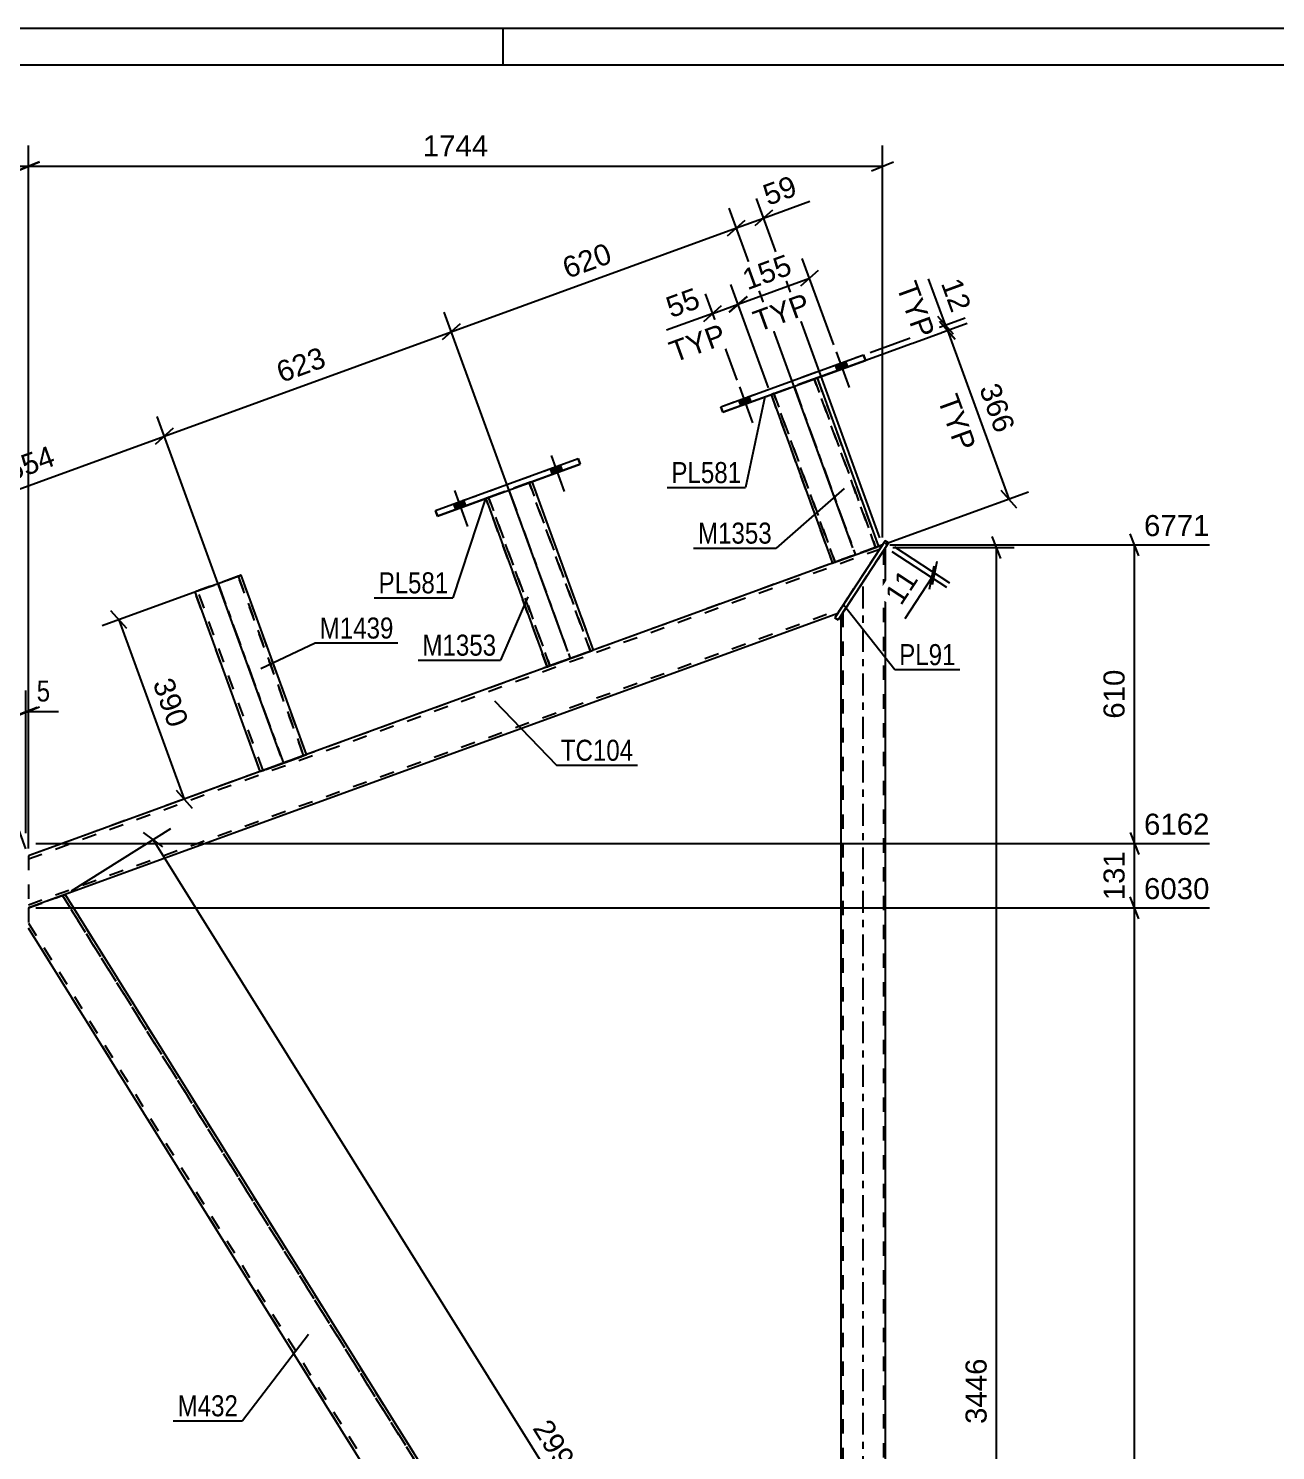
# Model space of a CAD drawing. Header units: millimetres. Extents: x 0 to 841, y 0 to 594.
# Drawn here: x 356.4 to 526.2, y 400.4 to 594 of the extents above; entities that cross this region are included whole.
import ezdxf

# ---------------------------------------------------------------- set-up
doc = ezdxf.new("R2010")
doc.units = ezdxf.units.MM
doc.linetypes.add('DXK_LINE_DOT2', pattern=[3.9198, 1.9599, -1.9599])
doc.linetypes.add('DXK_LINE_DOT3', pattern=[5.9187, 2.979, -0.9799, 0.9799, -0.9799])
doc.styles.add('Arial', font='ARIAL.TTF', dxfattribs={"height": 0.2})
doc.styles.add('Arial Narrow', font='ARIALN.TTF', dxfattribs={"height": 0.2})

# ---------------------------------------------------------------- blocks, each defined once
blk = doc.blocks.new('Unknown-284933746-1132')
at = {"color": 5, "linetype": 'Continuous'}
for p, q in [((841, 594), (0, 594)), ((421, 589), (421, 594)), ((836, 589), (5, 589))]:
    blk.add_line(p, q, dxfattribs=at)
blk = doc.blocks.new('Part-284933746-2969 - 2704')
at = {"color": 7, "linetype": 'DXK_LINE_DOT2'}
for p, q in [((472.75, 522.86), (467.3, 514.55)), ((472.75, 522.86), (467.3, 514.55)), ((472.79, 522.93), (467.32, 514.58)), ((472.64, 522.71), (467.32, 514.58)), ((472.73, 522.84), (472.64, 522.71)), ((472.79, 522.93), (472.73, 522.84)), ((472.75, 522.86), (472.92, 523.13)), ((472.92, 523.12), (472.75, 522.86)), ((472.79, 522.93), (472.81, 522.96)), ((472.81, 522.96), (472.79, 522.93)), ((472.81, 522.96), (472.81, 293.83)), ((472.92, 523.13), (473.03, 523.3)), ((473.03, 523.3), (472.92, 523.12)), ((473.03, 523.3), (473.08, 523.36)), ((473.08, 523.36), (473.03, 523.3)), ((466.98, 514.05), (467.02, 514.11)), ((467.02, 514.11), (466.98, 514.05)), ((467.02, 514.11), (467.13, 514.29)), ((467.13, 514.29), (467.02, 514.11)), ((467.13, 514.29), (467.3, 514.55)), ((467.3, 514.55), (467.13, 514.29)), ((467.26, 514.49), (467.24, 514.46)), ((467.24, 514.46), (467.26, 514.49)), ((467.24, 514.46), (467.24, 298.28)), ((467.32, 514.58), (467.26, 514.49)), ((467.26, 514.49), (467.32, 514.58))]:
    blk.add_line(p, q, dxfattribs=at)
at = {"color": 2, "linetype": 'Continuous'}
for p, q in [((473.08, 293.62), (473.08, 523.36)), ((466.98, 514.05), (466.98, 306.9))]:
    blk.add_line(p, q, dxfattribs=at)
at = {"color": 7, "linetype": 'DXK_LINE_DOT3'}
blk.add_line((470.03, 296.06), (470.03, 518.71), dxfattribs=at)
blk = doc.blocks.new('Bolt-284933746-2706 - 2704')
at = {"linetype": 'Continuous'}
for points in [[(466.5, 547.43), (467.88, 547.93), (467.61, 548.68), (466.23, 548.18)], [(453.35, 542.64), (454.72, 543.14), (454.45, 543.89), (453.07, 543.39)]]:
    blk.add_hatch(color=1, dxfattribs=at).paths.add_polyline_path(points)
at = {"color": 1, "linetype": 'Continuous'}
for p, q in [((466.35, 549.99), (468.13, 545.11)), ((466.23, 548.18), (466.5, 547.43)), ((467.61, 548.68), (467.88, 547.93)), ((453.19, 545.21), (454.97, 540.32)), ((453.07, 543.39), (453.35, 542.64)), ((454.45, 543.89), (454.72, 543.14))]:
    blk.add_line(p, q, dxfattribs=at)
blk = doc.blocks.new('Part-284933746-2721 - 2704')
at = {"color": 7, "linetype": 'DXK_LINE_DOT2'}
for p, q in [((463.14, 546.21), (458.09, 544.37)), ((463.14, 546.2), (458.09, 544.37)), ((462.99, 546.15), (458.09, 544.37)), ((458.23, 544.42), (462.99, 546.15)), ((462.99, 546.15), (463.28, 546.26)), ((463.26, 546.25), (462.99, 546.15)), ((463.26, 546.25), (463.14, 546.21)), ((463.14, 546.2), (463.26, 546.25)), ((463.52, 546.35), (463.26, 546.25)), ((463.34, 546.28), (463.26, 546.25)), ((463.26, 546.25), (463.34, 546.28)), ((463.28, 546.26), (463.52, 546.35)), ((463.37, 546.29), (463.34, 546.28)), ((463.34, 546.28), (463.37, 546.29)), ((463.37, 546.29), (463.37, 546.29)), ((471.72, 523.35), (463.37, 546.29)), ((463.37, 546.29), (471.72, 523.35)), ((463.52, 546.35), (463.69, 546.41)), ((463.69, 546.4), (463.52, 546.35)), ((463.69, 546.41), (463.74, 546.43)), ((463.74, 546.43), (463.69, 546.4)), ((463.74, 546.43), (463.74, 546.43)), ((463.74, 546.43), (463.75, 546.43)), ((463.74, 546.43), (472.09, 523.49)), ((457.54, 544.17), (457.48, 544.15)), ((457.48, 544.15), (457.54, 544.17)), ((457.48, 544.15), (457.48, 544.15)), ((457.48, 544.15), (465.83, 521.21)), ((457.48, 544.15), (457.48, 544.15)), ((457.7, 544.23), (457.54, 544.17)), ((457.54, 544.17), (457.7, 544.23)), ((457.7, 544.23), (457.94, 544.32)), ((457.88, 544.29), (457.7, 544.23)), ((457.88, 544.29), (457.86, 544.28)), ((457.86, 544.28), (457.88, 544.29)), ((457.86, 544.28), (457.86, 544.28)), ((466.2, 521.35), (457.86, 544.28)), ((457.86, 544.28), (466.2, 521.34)), ((458.09, 544.37), (457.88, 544.29)), ((457.97, 544.32), (457.88, 544.29)), ((457.88, 544.29), (457.97, 544.32)), ((457.94, 544.32), (458.23, 544.42)), ((458.09, 544.37), (457.97, 544.32)), ((457.97, 544.32), (458.09, 544.37)), ((471.49, 523.27), (466.44, 521.43)), ((471.49, 523.27), (466.44, 521.43)), ((466.58, 521.48), (471.34, 523.21)), ((471.34, 523.21), (471.63, 523.32)), ((471.49, 523.27), (471.63, 523.32)), ((471.61, 523.31), (471.49, 523.27)), ((471.69, 523.34), (471.61, 523.31)), ((471.63, 523.32), (471.87, 523.41)), ((471.63, 523.32), (471.69, 523.34)), ((471.72, 523.35), (471.69, 523.34)), ((471.69, 523.34), (471.72, 523.35)), ((471.72, 523.35), (471.72, 523.35)), ((471.87, 523.41), (472.04, 523.47)), ((472.04, 523.47), (472.09, 523.49)), ((472.09, 523.49), (472.09, 523.49)), ((472.09, 523.49), (472.09, 523.49)), ((472.09, 523.49), (472.09, 523.49)), ((465.83, 521.21), (465.89, 521.23)), ((465.83, 521.21), (465.83, 521.21)), ((465.83, 521.21), (465.83, 521.21)), ((465.83, 521.21), (465.83, 521.21)), ((465.89, 521.23), (466.05, 521.29)), ((466.05, 521.29), (466.29, 521.38)), ((466.23, 521.36), (466.2, 521.34)), ((466.2, 521.35), (466.23, 521.36)), ((466.2, 521.34), (466.2, 521.35)), ((466.31, 521.38), (466.23, 521.36)), ((466.23, 521.36), (466.29, 521.38)), ((466.29, 521.38), (466.58, 521.48)), ((466.29, 521.38), (466.31, 521.39)), ((466.44, 521.43), (466.31, 521.38)), ((466.31, 521.39), (466.44, 521.43))]:
    blk.add_line(p, q, dxfattribs=at)
at = {"color": 2, "linetype": 'Continuous'}
for p, q in [((463.75, 546.43), (472.09, 523.49)), ((457.48, 544.15), (465.83, 521.21)), ((466.58, 521.48), (471.34, 523.22)), ((471.63, 523.32), (471.34, 523.22)), ((471.87, 523.41), (471.63, 523.32)), ((472.04, 523.47), (471.87, 523.41)), ((472.04, 523.47), (472.09, 523.49)), ((465.83, 521.21), (465.89, 521.23)), ((466.05, 521.29), (465.89, 521.23)), ((466.29, 521.38), (466.05, 521.29)), ((466.58, 521.48), (466.29, 521.38))]:
    blk.add_line(p, q, dxfattribs=at)
at = {"color": 7, "linetype": 'DXK_LINE_DOT3'}
blk.add_line((460.61, 545.29), (468.96, 522.35), dxfattribs=at)
blk = doc.blocks.new('Part-284933746-2726 - 2704')
at = {"color": 7, "linetype": 'DXK_LINE_DOT2'}
for p, q in [((424.31, 532.09), (419.27, 530.25)), ((424.31, 532.08), (419.27, 530.25)), ((419.41, 530.3), (424.17, 532.03)), ((419.41, 530.3), (424.17, 532.03)), ((424.17, 532.03), (424.46, 532.14)), ((424.46, 532.14), (424.17, 532.03)), ((424.44, 532.13), (424.31, 532.09)), ((424.31, 532.08), (424.44, 532.13)), ((424.52, 532.16), (424.44, 532.13)), ((424.44, 532.13), (424.52, 532.16)), ((424.46, 532.14), (424.7, 532.23)), ((424.7, 532.23), (424.46, 532.14)), ((424.55, 532.17), (424.52, 532.16)), ((424.52, 532.16), (424.55, 532.17)), ((424.55, 532.17), (424.55, 532.17)), ((432.89, 509.23), (424.55, 532.17)), ((424.55, 532.17), (432.89, 509.23)), ((424.7, 532.23), (424.87, 532.29)), ((424.87, 532.29), (424.7, 532.23)), ((424.87, 532.29), (424.92, 532.31)), ((424.92, 532.31), (424.87, 532.29)), ((424.92, 532.31), (424.92, 532.31)), ((424.92, 532.31), (424.92, 532.31)), ((424.92, 532.31), (433.27, 509.37)), ((418.71, 530.05), (418.66, 530.03)), ((418.66, 530.03), (418.71, 530.05)), ((418.66, 530.03), (418.66, 530.03)), ((427.01, 507.09), (418.66, 530.03)), ((418.66, 530.03), (418.66, 530.03)), ((418.88, 530.11), (418.71, 530.05)), ((418.71, 530.05), (418.88, 530.11)), ((418.88, 530.11), (419.12, 530.2)), ((419.12, 530.19), (418.88, 530.11)), ((419.06, 530.17), (419.03, 530.16)), ((419.03, 530.16), (419.06, 530.17)), ((419.03, 530.16), (419.03, 530.16)), ((427.38, 507.23), (419.03, 530.16)), ((419.03, 530.16), (427.38, 507.23)), ((419.14, 530.2), (419.06, 530.17)), ((419.06, 530.17), (419.14, 530.2)), ((419.41, 530.3), (419.12, 530.19)), ((419.12, 530.2), (419.41, 530.3)), ((419.27, 530.25), (419.14, 530.2)), ((419.14, 530.2), (419.27, 530.25)), ((432.66, 509.15), (427.61, 507.31)), ((432.52, 509.09), (432.89, 509.23)), ((432.66, 509.15), (432.81, 509.2)), ((432.81, 509.2), (432.87, 509.22)), ((432.87, 509.22), (432.89, 509.23)), ((432.89, 509.23), (432.89, 509.23)), ((433.27, 509.37), (433.27, 509.37)), ((427.38, 507.23), (427.41, 507.24)), ((427.41, 507.24), (427.38, 507.23)), ((427.38, 507.23), (427.38, 507.23)), ((427.41, 507.24), (427.47, 507.26)), ((427.41, 507.24), (427.47, 507.26)), ((427.47, 507.26), (427.61, 507.31)), ((427.47, 507.26), (427.49, 507.27)), ((427.49, 507.27), (427.61, 507.31)), ((432.52, 509.09), (427.61, 507.31)), ((427.01, 507.09), (427.01, 507.09))]:
    blk.add_line(p, q, dxfattribs=at)
at = {"color": 7, "linetype": 'DXK_LINE_DOT3'}
blk.add_line((421.79, 531.17), (430.14, 508.23), dxfattribs=at)
at = {"color": 2, "linetype": 'Continuous'}
for p, q in [((424.92, 532.31), (433.27, 509.37)), ((418.66, 530.03), (427.01, 507.09)), ((432.66, 509.15), (427.61, 507.31)), ((432.81, 509.2), (432.52, 509.1)), ((432.78, 509.19), (432.66, 509.15)), ((432.87, 509.22), (432.78, 509.19)), ((433.05, 509.29), (432.81, 509.2)), ((432.89, 509.23), (432.87, 509.22)), ((432.89, 509.23), (433.05, 509.29)), ((433.05, 509.29), (433.21, 509.35)), ((433.21, 509.35), (433.05, 509.29)), ((433.21, 509.35), (433.27, 509.37)), ((433.27, 509.37), (433.21, 509.35)), ((427.47, 507.26), (427.23, 507.17)), ((427.38, 507.23), (427.23, 507.17)), ((427.41, 507.24), (427.38, 507.23)), ((427.49, 507.27), (427.41, 507.24)), ((427.76, 507.36), (427.47, 507.26)), ((427.61, 507.31), (427.49, 507.27)), ((427.76, 507.36), (432.52, 509.1)), ((427.06, 507.11), (427.01, 507.09)), ((427.01, 507.09), (427.06, 507.11)), ((427.23, 507.17), (427.06, 507.11)), ((427.06, 507.11), (427.23, 507.17))]:
    blk.add_line(p, q, dxfattribs=at)
blk = doc.blocks.new('Part-284933746-2760 - 2704')
at = {"color": 2, "linetype": 'Continuous'}
for p, q in [((473.02, 524.26), (466.16, 513.78)), ((473.47, 523.96), (466.61, 513.49)), ((473.02, 524.26), (473.47, 523.96)), ((473.47, 523.96), (473.08, 523.36)), ((466.61, 513.49), (466.16, 513.78)), ((466.16, 513.78), (466.61, 513.49)), ((466.98, 514.05), (466.61, 513.49)), ((466.61, 513.49), (466.61, 513.49))]:
    blk.add_line(p, q, dxfattribs=at)
at = {"color": 7, "linetype": 'DXK_LINE_DOT2'}
for p, q in [((473.02, 524.26), (466.16, 513.78)), ((473.08, 523.36), (466.98, 514.05)), ((473.47, 523.96), (473.02, 524.26)), ((473.02, 524.26), (473.02, 524.26)), ((473.47, 523.96), (473.47, 523.96)), ((466.16, 513.78), (466.16, 513.78))]:
    blk.add_line(p, q, dxfattribs=at)
blk = doc.blocks.new('Part-284933746-2775 - 2704')
at = {"color": 7, "linetype": 'DXK_LINE_DOT2'}
for p, q in [((360.77, 475.88), (356.38, 474.28)), ((360.77, 475.88), (356.38, 474.28)), ((356.38, 474.28), (360.62, 475.83)), ((356.38, 474.28), (356.38, 471.54)), ((360.92, 475.93), (360.62, 475.83)), ((360.89, 475.93), (360.77, 475.88)), ((360.77, 475.88), (360.89, 475.92)), ((360.98, 475.96), (360.89, 475.93)), ((360.89, 475.92), (360.98, 475.95)), ((361.17, 476.02), (360.92, 475.93)), ((360.98, 475.95), (361.01, 475.97)), ((361.01, 475.97), (360.98, 475.96)), ((361.01, 475.97), (361.01, 475.97)), ((466.98, 306.14), (361.01, 475.97)), ((361.01, 475.97), (466.98, 306.14)), ((361.33, 476.08), (361.17, 476.02)), ((361.39, 476.11), (361.33, 476.08)), ((361.39, 476.11), (361.39, 476.11)), ((466.98, 306.9), (361.39, 476.11)), ((465.4, 297.58), (356.38, 472.29)), ((465.4, 297.58), (356.38, 472.29)), ((465.02, 297.44), (356.38, 471.54)), ((466.98, 306.9), (466.98, 306.9)), ((466.98, 306.79), (466.98, 305.39)), ((466.98, 306.14), (466.98, 306.14)), ((466.12, 298.49), (466.45, 298.91)), ((466.45, 298.91), (466.12, 298.49)), ((466.45, 298.91), (466.12, 298.49)), ((466.12, 298.49), (466.45, 298.91)), ((466.68, 298.05), (466.12, 298.49)), ((466.12, 298.49), (466.68, 298.05)), ((466.12, 298.49), (466.68, 298.05)), ((466.68, 298.05), (466.12, 298.49)), ((466.12, 298.49), (466.12, 298.49)), ((466.12, 298.49), (466.12, 298.49)), ((466.45, 298.91), (466.98, 298.49)), ((466.98, 298.49), (466.45, 298.91)), ((466.98, 298.49), (466.45, 298.91)), ((466.45, 298.91), (466.98, 298.49)), ((466.45, 298.91), (466.45, 298.91)), ((466.45, 298.91), (466.45, 298.91)), ((466.98, 298.49), (466.98, 298.49)), ((466.98, 298.49), (466.98, 298.49)), ((466.98, 298.49), (466.98, 298.49)), ((465.02, 297.44), (465.08, 297.46)), ((465.02, 297.44), (465.02, 297.44)), ((465.08, 297.46), (465.24, 297.52)), ((465.24, 297.52), (465.49, 297.61)), ((465.43, 297.59), (465.4, 297.58)), ((465.4, 297.58), (465.43, 297.59)), ((465.4, 297.58), (465.4, 297.58)), ((465.52, 297.62), (465.43, 297.59)), ((465.43, 297.59), (465.49, 297.61)), ((465.49, 297.61), (465.64, 297.67)), ((465.49, 297.61), (465.52, 297.62)), ((465.64, 297.67), (465.52, 297.62)), ((465.52, 297.62), (465.64, 297.67)), ((465.64, 297.67), (466.68, 298.05)), ((465.64, 297.67), (466.68, 298.05)), ((465.64, 297.67), (466.68, 298.05)), ((466.68, 298.05), (466.68, 298.05)), ((466.68, 298.05), (466.68, 298.05))]:
    blk.add_line(p, q, dxfattribs=at)
at = {"color": 2, "linetype": 'Continuous'}
for p, q in [((360.62, 475.83), (356.38, 474.28)), ((360.62, 475.83), (360.92, 475.93)), ((360.92, 475.93), (361.17, 476.02)), ((361.17, 476.02), (361.33, 476.09)), ((361.33, 476.09), (361.39, 476.11)), ((361.39, 476.11), (466.98, 306.9)), ((465.02, 297.44), (356.38, 471.54)), ((466.98, 306.9), (466.98, 305.39)), ((466.98, 305.39), (466.98, 298.49)), ((465.08, 297.46), (465.02, 297.44)), ((465.24, 297.52), (465.08, 297.46)), ((465.49, 297.61), (465.24, 297.52)), ((465.79, 297.72), (465.49, 297.61)), ((465.79, 297.72), (466.68, 298.05))]:
    blk.add_line(p, q, dxfattribs=at)
blk = doc.blocks.new('Part-284933746-2828 - 2704')
at = {"color": 2, "linetype": 'Continuous'}
for p, q in [((450.63, 542.5), (470.05, 549.57)), ((450.9, 541.75), (470.32, 548.82)), ((470.32, 548.82), (463.75, 546.42)), ((470.05, 549.57), (470.32, 548.82)), ((470.32, 548.82), (470.32, 548.82)), ((470.32, 548.82), (470.32, 548.82)), ((457.48, 544.14), (450.9, 541.75)), ((450.9, 541.75), (450.63, 542.5)), ((450.63, 542.5), (450.9, 541.75)), ((450.9, 541.75), (450.9, 541.75))]:
    blk.add_line(p, q, dxfattribs=at)
at = {"color": 7, "linetype": 'DXK_LINE_DOT2'}
for p, q in [((450.63, 542.5), (470.05, 549.57)), ((470.05, 549.57), (470.05, 549.57)), ((470.32, 548.82), (470.05, 549.57)), ((463.75, 546.42), (457.48, 544.14)), ((450.63, 542.5), (450.63, 542.5))]:
    blk.add_line(p, q, dxfattribs=at)
blk = doc.blocks.new('Part-284933746-2884 - 2704')
at = {"color": 7, "linetype": 'DXK_LINE_DOT2'}
for p, q in [((384.72, 519.36), (379.67, 517.52)), ((384.72, 519.36), (379.67, 517.52)), ((379.82, 517.57), (384.58, 519.3)), ((384.86, 519.41), (384.58, 519.3)), ((384.84, 519.4), (384.72, 519.36)), ((384.72, 519.36), (384.84, 519.4)), ((384.92, 519.43), (384.84, 519.4)), ((384.84, 519.4), (384.92, 519.43)), ((385.11, 519.5), (384.86, 519.41)), ((384.95, 519.44), (384.92, 519.43)), ((384.92, 519.43), (384.95, 519.44)), ((384.95, 519.44), (384.95, 519.44)), ((393.85, 495.01), (384.95, 519.44)), ((384.95, 519.44), (393.85, 495)), ((385.27, 519.56), (385.11, 519.5)), ((385.33, 519.58), (385.27, 519.56)), ((385.33, 519.58), (385.33, 519.58)), ((394.22, 495.15), (385.33, 519.58)), ((379.12, 517.32), (379.06, 517.3)), ((379.06, 517.3), (379.06, 517.3)), ((387.95, 492.87), (379.06, 517.3)), ((379.28, 517.38), (379.12, 517.32)), ((379.47, 517.44), (379.28, 517.38)), ((379.47, 517.45), (379.44, 517.43)), ((379.44, 517.43), (379.47, 517.44)), ((379.44, 517.43), (379.44, 517.43)), ((388.33, 493), (379.44, 517.43)), ((388.33, 493.01), (379.44, 517.43)), ((379.82, 517.57), (379.47, 517.44)), ((379.53, 517.47), (379.47, 517.45)), ((379.47, 517.44), (379.53, 517.47)), ((379.67, 517.52), (379.53, 517.47)), ((379.53, 517.47), (379.55, 517.47)), ((379.55, 517.47), (379.67, 517.52)), ((393.61, 494.92), (388.57, 493.08)), ((393.61, 494.92), (388.57, 493.08)), ((393.47, 494.87), (388.57, 493.08)), ((393.47, 494.87), (393.76, 494.97)), ((393.61, 494.92), (393.74, 494.97)), ((393.74, 494.96), (393.61, 494.92)), ((393.74, 494.97), (393.82, 495)), ((393.82, 494.99), (393.74, 494.96)), ((393.76, 494.97), (394, 495.06)), ((393.82, 495), (393.85, 495.01)), ((393.85, 495), (393.82, 494.99)), ((393.85, 495), (393.85, 495.01)), ((394, 495.06), (394.16, 495.12)), ((394.16, 495.12), (394.22, 495.14)), ((394.21, 495.14), (394.22, 495.14)), ((394.22, 495.14), (394.22, 495.15)), ((394.22, 495.14), (394.22, 495.15)), ((394.22, 495.14), (394.22, 495.14)), ((387.96, 492.86), (387.95, 492.87)), ((387.96, 492.86), (387.95, 492.87)), ((387.96, 492.86), (388.01, 492.88)), ((387.96, 492.86), (387.96, 492.87)), ((387.96, 492.86), (387.96, 492.86)), ((388.01, 492.88), (388.18, 492.94)), ((388.18, 492.94), (388.42, 493.03)), ((388.33, 493), (388.33, 493.01)), ((388.36, 493.01), (388.33, 493)), ((388.33, 493), (388.36, 493.01)), ((388.33, 493), (388.33, 493)), ((388.44, 493.04), (388.36, 493.01)), ((388.36, 493.01), (388.42, 493.03)), ((388.42, 493.03), (388.57, 493.08)), ((388.42, 493.03), (388.44, 493.04)), ((388.57, 493.08), (388.44, 493.04)), ((388.44, 493.04), (388.57, 493.08))]:
    blk.add_line(p, q, dxfattribs=at)
at = {"color": 2, "linetype": 'Continuous'}
for p, q in [((379.82, 517.57), (384.58, 519.3)), ((384.58, 519.3), (384.86, 519.41)), ((384.86, 519.41), (385.11, 519.5)), ((385.11, 519.5), (385.27, 519.56)), ((385.27, 519.56), (385.33, 519.58)), ((394.22, 495.15), (385.33, 519.58)), ((379.06, 517.3), (379.12, 517.32)), ((387.95, 492.87), (379.06, 517.3)), ((379.12, 517.32), (379.28, 517.38)), ((379.28, 517.38), (379.53, 517.47)), ((379.53, 517.47), (379.82, 517.57)), ((388.71, 493.14), (393.47, 494.87)), ((393.76, 494.97), (393.47, 494.87)), ((394, 495.06), (393.76, 494.97)), ((394.16, 495.12), (394, 495.06)), ((394.16, 495.12), (394.21, 495.14)), ((387.96, 492.87), (388.01, 492.88)), ((388.18, 492.94), (388.01, 492.88)), ((388.42, 493.03), (388.18, 492.94)), ((388.71, 493.14), (388.42, 493.03))]:
    blk.add_line(p, q, dxfattribs=at)
at = {"color": 7, "linetype": 'DXK_LINE_DOT3'}
blk.add_line((382.2, 518.44), (391.09, 494), dxfattribs=at)
blk = doc.blocks.new('Part-284933746-2889 - 2704')
at = {"color": 2, "linetype": 'Continuous'}
for p, q in [((411.81, 528.38), (431.23, 535.45)), ((412.08, 527.63), (431.5, 534.7)), ((431.5, 534.7), (424.92, 532.3)), ((431.23, 535.45), (431.5, 534.7)), ((431.5, 534.7), (431.5, 534.7)), ((431.5, 534.7), (431.5, 534.7)), ((418.66, 530.02), (412.08, 527.63)), ((412.08, 527.63), (411.81, 528.38)), ((411.81, 528.38), (412.08, 527.63)), ((412.08, 527.63), (412.08, 527.63))]:
    blk.add_line(p, q, dxfattribs=at)
at = {"color": 7, "linetype": 'DXK_LINE_DOT2'}
for p, q in [((411.81, 528.38), (431.23, 535.45)), ((431.23, 535.45), (431.23, 535.45)), ((431.5, 534.7), (431.23, 535.45)), ((424.92, 532.3), (418.66, 530.02)), ((411.81, 528.38), (411.81, 528.38))]:
    blk.add_line(p, q, dxfattribs=at)
blk = doc.blocks.new('Bolt-284933746-2890 - 2704')
at = {"linetype": 'Continuous'}
for points in [[(466.5, 547.43), (467.88, 547.93), (467.61, 548.68), (466.23, 548.18)], [(453.35, 542.64), (454.72, 543.14), (454.45, 543.89), (453.07, 543.39)]]:
    blk.add_hatch(color=1, dxfattribs=at).paths.add_polyline_path(points)
at = {"color": 1, "linetype": 'Continuous'}
for p, q in [((466.35, 550), (468.13, 545.11)), ((466.23, 548.18), (466.5, 547.43)), ((467.61, 548.68), (467.88, 547.93)), ((453.19, 545.21), (454.97, 540.32)), ((453.07, 543.39), (453.35, 542.64)), ((454.45, 543.89), (454.72, 543.14))]:
    blk.add_line(p, q, dxfattribs=at)
blk = doc.blocks.new('Bolt-284933746-2891 - 2704')
at = {"linetype": 'Continuous'}
for points in [[(427.68, 533.31), (429.06, 533.81), (428.78, 534.56), (427.41, 534.06)], [(414.52, 528.52), (415.9, 529.02), (415.63, 529.77), (414.25, 529.27)]]:
    blk.add_hatch(color=1, dxfattribs=at).paths.add_polyline_path(points)
at = {"color": 1, "linetype": 'Continuous'}
for p, q in [((427.53, 535.87), (429.3, 530.99)), ((428.78, 534.56), (429.06, 533.81)), ((427.41, 534.06), (427.68, 533.31)), ((414.37, 531.09), (416.15, 526.2)), ((414.25, 529.27), (414.52, 528.52)), ((415.63, 529.77), (415.9, 529.02))]:
    blk.add_line(p, q, dxfattribs=at)
blk = doc.blocks.new('Bolt-284933746-2915 - 2704')
at = {"linetype": 'Continuous'}
for points in [[(427.68, 533.31), (429.06, 533.81), (428.78, 534.56), (427.41, 534.06)], [(414.52, 528.52), (415.9, 529.02), (415.63, 529.77), (414.25, 529.27)]]:
    blk.add_hatch(color=1, dxfattribs=at).paths.add_polyline_path(points)
at = {"color": 1, "linetype": 'Continuous'}
for p, q in [((427.53, 535.88), (429.3, 530.99)), ((428.78, 534.56), (429.06, 533.81)), ((427.41, 534.06), (427.68, 533.31)), ((414.37, 531.09), (416.15, 526.2)), ((414.25, 529.27), (414.52, 528.52)), ((415.63, 529.77), (415.9, 529.02))]:
    blk.add_line(p, q, dxfattribs=at)
blk = doc.blocks.new('Part-284933746-2934 - 2704')
at = {"color": 7, "linetype": 'DXK_LINE_DOT2'}
for p, q in [((472.66, 523.7), (356.38, 481.38)), ((356.38, 480.95), (472.29, 523.14)), ((356.38, 480.95), (472.29, 523.14)), ((472.09, 523.49), (465.83, 521.21)), ((472.2, 523.01), (467.01, 515.07)), ((472.2, 523.01), (467.01, 515.07)), ((472.06, 522.79), (467.15, 515.29)), ((472.06, 522.79), (467.15, 515.29)), ((472.06, 522.79), (472.18, 522.98)), ((472.18, 522.98), (472.06, 522.79)), ((472.18, 522.98), (472.26, 523.1)), ((472.26, 523.1), (472.18, 522.98)), ((472.44, 523.37), (472.2, 523.01)), ((472.2, 523.01), (472.44, 523.37)), ((472.26, 523.1), (472.29, 523.14)), ((472.29, 523.14), (472.26, 523.1)), ((472.29, 523.14), (472.29, 523.14)), ((472.6, 523.61), (472.44, 523.37)), ((472.44, 523.37), (472.6, 523.61)), ((472.66, 523.7), (472.6, 523.61)), ((472.6, 523.61), (472.66, 523.7)), ((472.66, 523.7), (472.66, 523.7)), ((356.38, 474.71), (466.92, 514.94)), ((356.38, 474.71), (466.92, 514.94)), ((467.01, 515.07), (466.77, 514.71)), ((466.77, 514.71), (467.01, 515.07)), ((466.92, 514.94), (466.95, 514.99)), ((466.95, 514.98), (466.92, 514.94)), ((466.92, 514.94), (466.92, 514.94)), ((467.03, 515.11), (466.95, 514.98)), ((466.95, 514.99), (467.03, 515.11)), ((467.15, 515.29), (467.03, 515.11)), ((467.03, 515.11), (467.15, 515.29)), ((466.61, 514.47), (466.56, 514.38)), ((466.56, 514.38), (466.61, 514.47)), ((466.56, 514.38), (466.56, 514.38)), ((466.56, 514.38), (466.56, 514.38)), ((466.77, 514.71), (466.61, 514.47)), ((466.61, 514.47), (466.77, 514.71)), ((394.22, 495.15), (388.01, 492.89)), ((388.01, 492.89), (387.95, 492.87)), ((356.38, 481.38), (356.38, 474.28)), ((361.39, 476.11), (356.38, 474.28)), ((361.39, 476.11), (356.38, 474.28))]:
    blk.add_line(p, q, dxfattribs=at)
at = {"color": 2, "linetype": 'Continuous'}
for p, q in [((472.66, 523.7), (472.09, 523.49)), ((465.83, 521.21), (394.22, 495.15)), ((466.56, 514.38), (361.39, 476.11)), ((466.56, 514.38), (361.39, 476.11)), ((387.95, 492.87), (356.38, 481.38))]:
    blk.add_line(p, q, dxfattribs=at)
blk = doc.blocks.new('StraightDimension-284933746-3179 - 2704')
at = {"color": 7, "linetype": 'Continuous'}
for p, q in [((452.85, 546.14), (448.58, 557.88)), ((454.21, 557.53), (451.8, 555.38)), ((457.14, 545.08), (452.03, 559.13)), ((448.35, 554.12), (450.76, 556.28)), ((449.56, 555.2), (453, 556.45))]:
    blk.add_line(p, q, dxfattribs=at)
at = {"color": 0}
blk.add_wipeout([(448.81, 555.72), (447.37, 559.67), (442.06, 557.74), (443.5, 553.79)], dxfattribs=at)
at = {"color": 7, "linetype": 'Continuous'}
blk.add_line((449.56, 555.2), (443.26, 552.91), dxfattribs=at)
at = {"color": 0, "linetype": 'Continuous'}
blk.add_wipeout([(452.37, 550.8), (450.93, 554.74), (442.5, 551.67), (443.94, 547.73)], dxfattribs=at)
at = {"color": 7, "linetype": 'Continuous'}
blk.add_line((449.56, 555.2), (443.26, 552.91), dxfattribs=at)
at = {"color": 3, "style": 'Arial'}
blk.add_text('55', height=2.865, rotation=20.002, dxfattribs=at).set_placement((443.86, 554.56))
at = {"color": 3, "linetype": 'Continuous', "style": 'Arial'}
blk.add_text('TYP', height=2.865, rotation=20.002, dxfattribs=at).set_placement((444.3, 548.5))
blk = doc.blocks.new('StraightDimension-284933746-2990 - 2704')
at = {"color": 7, "linetype": 'Continuous'}
for p, q in [((362.24, 476.63), (375.78, 485.08)), ((374.66, 482.62), (372.06, 484.53)), ((373.36, 483.57), (478.94, 314.37)), ((467.82, 307.43), (481.36, 315.88)), ((477.64, 315.32), (480.25, 313.41))]:
    blk.add_line(p, q, dxfattribs=at)
at = {"color": 0}
blk.add_wipeout([(429.46, 395.09), (433.02, 397.31), (427.68, 405.87), (424.12, 403.65)], dxfattribs=at)
at = {"color": 3, "style": 'Arial'}
blk.add_text('2992', height=2.865, rotation=-58.0349, dxfattribs=at).set_placement((424.94, 403.46))
blk = doc.blocks.new('StraightDimension-284933746-3024 - 2704')
at = {"color": 7, "linetype": 'Continuous'}
for p, q in [((468.62, 523.29), (451.79, 569.52)), ((451.56, 565.77), (453.97, 567.92)), ((413.95, 552.72), (452.77, 566.84)), ((415.15, 553.79), (412.74, 551.64)), ((429.8, 509.17), (412.97, 555.39))]:
    blk.add_line(p, q, dxfattribs=at)
at = {"color": 0}
blk.add_wipeout([(436.8, 561.83), (435.36, 565.78), (427.97, 563.09), (429.4, 559.14)], dxfattribs=at)
at = {"color": 3, "style": 'Arial'}
blk.add_text('620', height=2.865, rotation=20.002, dxfattribs=at).set_placement((429.76, 559.91))
blk = doc.blocks.new('StraightDimension-284933746-3205 - 2704')
at = {"color": 7, "linetype": 'Continuous'}
for p, q in [((356.38, 482.38), (356.38, 578.08)), ((472.66, 524.7), (472.66, 578.08)), ((357.88, 575.83), (354.88, 574.63)), ((356.38, 575.23), (472.66, 575.23)), ((471.16, 574.63), (474.16, 575.83))]:
    blk.add_line(p, q, dxfattribs=at)
at = {"color": 0}
blk.add_wipeout([(419.57, 575.98), (419.57, 580.18), (409.47, 580.18), (409.47, 575.98)], dxfattribs=at)
at = {"color": 3, "style": 'Arial'}
blk.add_text('1744', height=2.865, dxfattribs=at).set_placement((410.07, 576.58))
blk = doc.blocks.new('StraightDimension-284933746-3032 - 2704')
at = {"color": 7, "linetype": 'Continuous'}
for p, q in [((468.62, 523.29), (451.79, 569.52)), ((457.67, 569.27), (455.26, 567.11)), ((472.31, 524.64), (455.49, 570.87)), ((451.56, 565.77), (453.97, 567.92)), ((452.77, 566.84), (456.46, 568.19))]:
    blk.add_line(p, q, dxfattribs=at)
at = {"color": 0}
blk.add_wipeout([(462.01, 571.01), (460.57, 574.95), (455.26, 573.02), (456.7, 569.07)], dxfattribs=at)
at = {"color": 7, "linetype": 'Continuous'}
blk.add_line((456.46, 568.19), (462.76, 570.48), dxfattribs=at)
blk.add_line((456.46, 568.19), (462.76, 570.48), dxfattribs=at)
at = {"color": 3, "style": 'Arial'}
blk.add_text('59', height=2.865, rotation=20.002, dxfattribs=at).set_placement((457.06, 569.84))
blk = doc.blocks.new('StraightDimension-284933746-3042 - 2704')
at = {"color": 7, "linetype": 'Continuous'}
for p, q in [((390.74, 494.95), (373.92, 541.18)), ((340.19, 525.87), (374.89, 538.5)), ((373.69, 537.42), (376.1, 539.58)), ((356.04, 482.32), (339.21, 528.55)), ((341.39, 526.95), (338.99, 524.79))]:
    blk.add_line(p, q, dxfattribs=at)
at = {"color": 0}
blk.add_wipeout([(360.98, 534.24), (359.55, 538.18), (352.15, 535.49), (353.59, 531.55)], dxfattribs=at)
at = {"color": 3, "style": 'Arial'}
blk.add_text('554', height=2.865, rotation=20.002, dxfattribs=at).set_placement((353.95, 532.31))
blk = doc.blocks.new('StraightDimension-284933746-3059 - 2704')
at = {"color": 7, "linetype": 'Continuous'}
for p, q in [((412.74, 551.64), (415.15, 553.79)), ((429.8, 509.17), (412.97, 555.39)), ((374.89, 538.5), (413.95, 552.72)), ((390.74, 494.95), (373.92, 541.18)), ((376.1, 539.58), (373.69, 537.42))]:
    blk.add_line(p, q, dxfattribs=at)
at = {"color": 0}
blk.add_wipeout([(397.86, 547.66), (396.43, 551.61), (389.03, 548.91), (390.47, 544.97)], dxfattribs=at)
at = {"color": 3, "style": 'Arial'}
blk.add_text('623', height=2.865, rotation=20.002, dxfattribs=at).set_placement((390.82, 545.74))
blk = doc.blocks.new('StraightDimension-284933746-3073 - 2704')
at = {"color": 7, "linetype": 'Continuous'}
for p, q in [((488.78, 521.86), (487.58, 524.86)), ((474.08, 523.36), (490.58, 523.36)), ((488.18, 293.62), (488.18, 523.36))]:
    blk.add_line(p, q, dxfattribs=at)
at = {"color": 0}
blk.add_wipeout([(487.43, 413.54), (483.23, 413.54), (483.23, 403.44), (487.43, 403.44)], dxfattribs=at)
at = {"color": 3, "style": 'Arial'}
blk.add_text('3446', height=2.865, rotation=90.0002, dxfattribs=at).set_placement((486.83, 404.04))
blk = doc.blocks.new('StraightDimension-284933746-3168 - 2704')
at = {"color": 7, "linetype": 'Continuous'}
for p, q in [((466.01, 550.93), (461.74, 562.67)), ((453, 556.45), (462.71, 559.99)), ((463.92, 561.06), (461.51, 558.91)), ((451.8, 555.38), (454.21, 557.53)), ((457.14, 545.08), (452.03, 559.13))]:
    blk.add_line(p, q, dxfattribs=at)
at = {"color": 0}
blk.add_wipeout([(461.3, 560.27), (459.86, 564.22), (452.47, 561.53), (453.9, 557.58)], dxfattribs=at)
at = {"color": 0, "linetype": 'Continuous'}
blk.add_wipeout([(463.82, 554.96), (462.38, 558.91), (453.95, 555.84), (455.38, 551.89)], dxfattribs=at)
at = {"color": 3, "style": 'Arial'}
blk.add_text('155', height=2.865, rotation=20.002, dxfattribs=at).set_placement((454.26, 558.35))
at = {"color": 3, "linetype": 'Continuous', "style": 'Arial'}
blk.add_text('TYP', height=2.865, rotation=20.002, dxfattribs=at).set_placement((455.74, 552.66))
blk = doc.blocks.new('StraightDimension-284933746-3191 - 2704')
at = {"color": 7, "linetype": 'Continuous'}
for p, q in [((323.05, 482.38), (323.05, 578.08)), ((356.38, 482.38), (356.38, 578.08)), ((324.55, 575.83), (321.55, 574.63)), ((323.05, 575.23), (356.38, 575.23)), ((354.88, 574.63), (357.88, 575.83))]:
    blk.add_line(p, q, dxfattribs=at)
at = {"color": 0}
blk.add_wipeout([(343.65, 575.98), (343.65, 580.18), (335.78, 580.18), (335.78, 575.98)], dxfattribs=at)
at = {"color": 3, "style": 'Arial'}
blk.add_text('500', height=2.865, dxfattribs=at).set_placement((336.38, 576.58))
blk = doc.blocks.new('StraightDimension-284933746-3230 - 2704')
at = {"color": 7, "linetype": 'Continuous'}
for p, q in [((356.05, 484.45), (356.05, 503.88)), ((356.38, 484.05), (356.38, 503.88)), ((354.55, 500.43), (357.55, 501.63)), ((357.88, 501.63), (354.88, 500.43)), ((356.05, 501.03), (356.38, 501.03))]:
    blk.add_line(p, q, dxfattribs=at)
at = {"color": 0}
blk.add_wipeout([(359.94, 501.78), (359.94, 505.98), (356.91, 505.98), (356.91, 501.78)], dxfattribs=at)
at = {"color": 7, "linetype": 'Continuous'}
blk.add_line((356.38, 501.03), (360.46, 501.03), dxfattribs=at)
blk.add_line((356.38, 501.03), (360.46, 501.03), dxfattribs=at)
at = {"color": 3, "style": 'Arial Narrow'}
blk.add_text('5', height=2.86, dxfattribs=at).set_placement((357.51, 502.38))
blk = doc.blocks.new('StraightDimension-284933746-3257 - 2704')
at = {"color": 7, "linetype": 'Continuous'}
for p, q in [((506.36, 484.55), (507.56, 481.55)), ((357.38, 483.05), (517.16, 483.05)), ((506.96, 474.28), (506.96, 483.05)), ((357.38, 474.28), (517.16, 474.28)), ((507.56, 472.78), (506.36, 475.78))]:
    blk.add_line(p, q, dxfattribs=at)
at = {"color": 0, "linetype": 'Continuous'}
blk.add_wipeout([(517.76, 483.65), (517.76, 487.85), (507.66, 487.85), (507.66, 483.65)], dxfattribs=at)
at = {"color": 0}
blk.add_wipeout([(506.21, 482.6), (502.01, 482.6), (502.01, 474.73), (506.21, 474.73)], dxfattribs=at)
at = {"color": 3, "linetype": 'Continuous', "style": 'Arial'}
blk.add_text('6162', height=2.865, dxfattribs=at).set_placement((508.26, 484.25))
at = {"color": 3, "style": 'Arial'}
blk.add_text('131', height=2.865, rotation=90.0002, dxfattribs=at).set_placement((505.61, 475.33))
blk = doc.blocks.new('StraightDimension-284933746-3263 - 2704')
at = {"color": 7, "linetype": 'Continuous'}
for p, q in [((507.56, 522.2), (506.36, 525.2)), ((473.66, 523.7), (517.16, 523.7)), ((506.96, 483.05), (506.96, 523.7)), ((506.36, 484.55), (507.56, 481.55)), ((357.38, 483.05), (517.16, 483.05))]:
    blk.add_line(p, q, dxfattribs=at)
at = {"color": 0, "linetype": 'Continuous'}
blk.add_wipeout([(517.76, 524.3), (517.76, 528.5), (507.66, 528.5), (507.66, 524.3)], dxfattribs=at)
at = {"color": 0}
blk.add_wipeout([(506.21, 507.31), (502.01, 507.31), (502.01, 499.44), (506.21, 499.44)], dxfattribs=at)
at = {"color": 3, "linetype": 'Continuous', "style": 'Arial'}
blk.add_text('6771', height=2.865, dxfattribs=at).set_placement((508.26, 524.9))
at = {"color": 3, "style": 'Arial'}
blk.add_text('610', height=2.865, rotation=90.0002, dxfattribs=at).set_placement((505.61, 500.04))
blk = doc.blocks.new('StraightDimension-284933746-3269 - 2704')
at = {"color": 7, "linetype": 'Continuous'}
for p, q in [((357.38, 474.28), (517.16, 474.28)), ((507.56, 472.78), (506.36, 475.78)), ((506.96, 293.29), (506.96, 474.28)), ((506.36, 294.79), (507.56, 291.79)), ((473.73, 293.29), (517.16, 293.29))]:
    blk.add_line(p, q, dxfattribs=at)
at = {"color": 0, "linetype": 'Continuous'}
blk.add_wipeout([(517.76, 474.88), (517.76, 479.08), (507.66, 479.08), (507.66, 474.88)], dxfattribs=at)
at = {"color": 0}
blk.add_wipeout([(506.21, 388.83), (502.01, 388.83), (502.01, 378.74), (506.21, 378.74)], dxfattribs=at)
at = {"color": 3, "linetype": 'Continuous', "style": 'Arial'}
blk.add_text('6030', height=2.865, dxfattribs=at).set_placement((508.26, 475.48))
at = {"color": 3, "style": 'Arial'}
blk.add_text('2715', height=2.865, rotation=90.0002, dxfattribs=at).set_placement((505.61, 379.34))
blk = doc.blocks.new('StraightDimension-284933746-7689 - 2704')
at = {"color": 7, "linetype": 'Continuous'}
for p, q in [((464.68, 546.77), (484.17, 553.86)), ((470.97, 549.9), (483.9, 554.61)), ((480.14, 554.84), (482.29, 552.43)), ((482.57, 551.68), (480.41, 554.09)), ((481.22, 553.64), (481.49, 552.89))]:
    blk.add_line(p, q, dxfattribs=at)
at = {"color": 0}
blk.add_wipeout([(481.74, 554.39), (485.69, 555.82), (483.76, 561.13), (479.81, 559.69)], dxfattribs=at)
at = {"color": 7, "linetype": 'Continuous'}
blk.add_line((481.22, 553.64), (478.93, 559.93), dxfattribs=at)
at = {"color": 0, "linetype": 'Continuous'}
blk.add_wipeout([(476.81, 550.82), (480.76, 552.26), (477.69, 560.69), (473.74, 559.25)], dxfattribs=at)
at = {"color": 7, "linetype": 'Continuous'}
blk.add_line((481.22, 553.64), (478.93, 559.93), dxfattribs=at)
at = {"color": 3, "linetype": 'Continuous', "style": 'Arial'}
blk.add_text('TYP', height=2.865, rotation=-69.9983, dxfattribs=at).set_placement((474.51, 558.9))
at = {"color": 3, "style": 'Arial'}
blk.add_text('12', height=2.865, rotation=-69.9983, dxfattribs=at).set_placement((480.58, 559.33))
blk = doc.blocks.new('StraightDimension-284933746-3393 - 2704')
at = {"color": 7, "linetype": 'Continuous'}
for p, q in [((381.26, 518.1), (366.44, 512.7)), ((369.77, 512.32), (367.62, 514.73)), ((368.69, 513.52), (377.59, 489.09)), ((390.15, 493.66), (375.33, 488.27)), ((376.51, 490.29), (378.66, 487.88))]:
    blk.add_line(p, q, dxfattribs=at)
at = {"color": 0}
blk.add_wipeout([(375.19, 497.86), (379.14, 499.3), (376.44, 506.7), (372.5, 505.26)], dxfattribs=at)
at = {"color": 3, "style": 'Arial'}
blk.add_text('390', height=2.865, rotation=-69.9983, dxfattribs=at).set_placement((373.27, 504.9))
blk = doc.blocks.new('StraightDimension-284933746-7688 - 2704')
at = {"color": 7, "linetype": 'Continuous'}
for p, q in [((464.68, 546.77), (484.17, 553.86)), ((482.57, 551.68), (480.41, 554.09)), ((481.49, 552.89), (489.84, 529.95)), ((473.03, 523.83), (492.52, 530.92)), ((488.76, 531.15), (490.92, 528.74))]:
    blk.add_line(p, q, dxfattribs=at)
at = {"color": 0}
blk.add_wipeout([(487.72, 537.97), (491.66, 539.41), (488.97, 546.81), (485.02, 545.37)], dxfattribs=at)
at = {"color": 0, "linetype": 'Continuous'}
blk.add_wipeout([(482.41, 535.46), (486.35, 536.89), (483.28, 545.33), (479.34, 543.89)], dxfattribs=at)
at = {"color": 3, "linetype": 'Continuous', "style": 'Arial'}
blk.add_text('TYP', height=2.865, rotation=-69.9983, dxfattribs=at).set_placement((480.11, 543.53))
at = {"color": 3, "style": 'Arial'}
blk.add_text('366', height=2.865, rotation=-69.9983, dxfattribs=at).set_placement((485.79, 545.01))
blk = doc.blocks.new('StraightDimension-284933746-10551 - 2704')
at = {"color": 7, "linetype": 'Continuous'}
for p, q in [((473.91, 522.82), (481.37, 517.93)), ((474.3, 523.42), (481.76, 518.53)), ((479.04, 517.66), (479.68, 520.83)), ((480.07, 521.43), (479.43, 518.26)), ((479.36, 519.25), (479.75, 519.85))]:
    blk.add_line(p, q, dxfattribs=at)
at = {"color": 0}
blk.add_wipeout([(478.45, 519.22), (474.93, 521.52), (471.84, 516.8), (475.35, 514.49)], dxfattribs=at)
at = {"color": 7, "linetype": 'Continuous'}
blk.add_line((479.36, 519.25), (475.69, 513.64), dxfattribs=at)
blk.add_line((479.36, 519.25), (475.69, 513.64), dxfattribs=at)
at = {"color": 3, "style": 'Arial'}
blk.add_text('11', height=2.865, rotation=56.7801, dxfattribs=at).set_placement((475.18, 515.32))
blk = doc.blocks.new('Mark-284933746-2722 - 2704')
at = {"color": 0}
blk.add_wipeout([(420.07, 508.62), (420.07, 511.62), (410.02, 511.62), (410.02, 508.62)], dxfattribs=at)
blk.add_wipeout([(420.07, 508.62), (420.07, 511.62), (410.02, 511.62), (410.02, 508.62)], dxfattribs=at)
at = {"color": 30, "linetype": 'Continuous'}
for p in [(424.38, 516.61), (409.42, 508.02)]:
    blk.add_line(p, (420.67, 508.02), dxfattribs=at)
at = {"color": 3, "style": 'Arial Narrow'}
blk.add_text('M1353', height=2.863, dxfattribs=at).set_placement((410.02, 508.62))
blk = doc.blocks.new('Mark-284933746-2717 - 2704')
at = {"color": 0}
blk.add_wipeout([(457.59, 523.87), (457.59, 526.87), (447.54, 526.87), (447.54, 523.87)], dxfattribs=at)
blk.add_wipeout([(457.59, 523.87), (457.59, 526.87), (447.54, 526.87), (447.54, 523.87)], dxfattribs=at)
at = {"color": 30, "linetype": 'Continuous'}
for p in [(467.43, 531.38), (446.94, 523.27)]:
    blk.add_line(p, (458.19, 523.27), dxfattribs=at)
at = {"color": 3, "style": 'Arial Narrow'}
blk.add_text('M1353', height=2.863, dxfattribs=at).set_placement((447.54, 523.87))
blk = doc.blocks.new('Mark-284933746-2756 - 2704')
at = {"color": 0}
blk.add_wipeout([(482.6, 507.33), (482.6, 510.33), (474.93, 510.33), (474.93, 507.33)], dxfattribs=at)
blk.add_wipeout([(482.6, 507.33), (482.6, 510.33), (474.93, 510.33), (474.93, 507.33)], dxfattribs=at)
at = {"color": 30, "linetype": 'Continuous'}
for p, q in [((467.35, 515.6), (474.33, 506.73)), ((474.33, 506.73), (483.2, 506.73))]:
    blk.add_line(p, q, dxfattribs=at)
at = {"color": 3, "style": 'Arial Narrow'}
blk.add_text('PL91', height=2.863, dxfattribs=at).set_placement((474.93, 507.33))
blk = doc.blocks.new('Mark-284933746-2771 - 2704')
at = {"color": 0}
blk.add_wipeout([(384.92, 405.08), (384.92, 408.08), (376.69, 408.08), (376.69, 405.08)], dxfattribs=at)
blk.add_wipeout([(384.92, 405.08), (384.92, 408.08), (376.69, 408.08), (376.69, 405.08)], dxfattribs=at)
at = {"color": 30, "linetype": 'Continuous'}
for p in [(394.53, 416.23), (376.09, 404.48)]:
    blk.add_line(p, (385.52, 404.48), dxfattribs=at)
at = {"color": 3, "style": 'Arial Narrow'}
blk.add_text('M432', height=2.863, dxfattribs=at).set_placement((376.69, 405.08))
blk = doc.blocks.new('Mark-284933746-2824 - 2704')
at = {"color": 0}
blk.add_wipeout([(453.42, 532.11), (453.42, 535.11), (443.92, 535.11), (443.92, 532.11)], dxfattribs=at)
blk.add_wipeout([(453.42, 532.11), (453.42, 535.11), (443.92, 535.11), (443.92, 532.11)], dxfattribs=at)
at = {"color": 30, "linetype": 'Continuous'}
for p in [(456.64, 543.84), (443.32, 531.51)]:
    blk.add_line(p, (454.02, 531.51), dxfattribs=at)
at = {"color": 3, "style": 'Arial Narrow'}
blk.add_text('PL581', height=2.863, dxfattribs=at).set_placement((443.92, 532.11))
blk = doc.blocks.new('Mark-284933746-2880 - 2704')
at = {"color": 0}
blk.add_wipeout([(406.09, 510.95), (406.09, 513.95), (396.04, 513.95), (396.04, 510.95)], dxfattribs=at)
blk.add_wipeout([(406.09, 510.95), (406.09, 513.95), (396.04, 513.95), (396.04, 510.95)], dxfattribs=at)
at = {"color": 30, "linetype": 'Continuous'}
for p, q in [((388, 506.86), (395.44, 510.35)), ((395.44, 510.35), (406.69, 510.35))]:
    blk.add_line(p, q, dxfattribs=at)
at = {"color": 3, "style": 'Arial Narrow'}
blk.add_text('M1439', height=2.863, dxfattribs=at).set_placement((396.04, 510.95))
blk = doc.blocks.new('Mark-284933746-2885 - 2704')
at = {"color": 0}
blk.add_wipeout([(413.55, 517.1), (413.55, 520.1), (404.05, 520.1), (404.05, 517.1)], dxfattribs=at)
blk.add_wipeout([(413.55, 517.1), (413.55, 520.1), (404.05, 520.1), (404.05, 517.1)], dxfattribs=at)
at = {"color": 30, "linetype": 'Continuous'}
for p in [(418.62, 530.01), (403.45, 516.5)]:
    blk.add_line(p, (414.15, 516.5), dxfattribs=at)
at = {"color": 3, "style": 'Arial Narrow'}
blk.add_text('PL581', height=2.863, dxfattribs=at).set_placement((404.05, 517.1))
blk = doc.blocks.new('Mark-284933746-2930 - 2704')
at = {"color": 0}
blk.add_wipeout([(438.72, 494.31), (438.72, 497.31), (428.86, 497.31), (428.86, 494.31)], dxfattribs=at)
blk.add_wipeout([(438.72, 494.31), (438.72, 497.31), (428.86, 497.31), (428.86, 494.31)], dxfattribs=at)
at = {"color": 30, "linetype": 'Continuous'}
for p, q in [((419.84, 502.45), (428.26, 493.71)), ((428.26, 493.71), (439.32, 493.71))]:
    blk.add_line(p, q, dxfattribs=at)
at = {"color": 3, "style": 'Arial Narrow'}
blk.add_text('TC104', height=2.863, dxfattribs=at).set_placement((428.86, 494.31))

msp = doc.modelspace()

# ---------------------------------------------------------------- block references
for name in ['Unknown-284933746-1132', 'Bolt-284933746-2890 - 2704', 'Bolt-284933746-2706 - 2704', 'Part-284933746-2828 - 2704', 'Part-284933746-2721 - 2704', 'Part-284933746-2889 - 2704', 'Bolt-284933746-2915 - 2704', 'Bolt-284933746-2891 - 2704', 'Part-284933746-2726 - 2704', 'Part-284933746-2934 - 2704', 'Part-284933746-2760 - 2704', 'Part-284933746-2969 - 2704', 'Part-284933746-2884 - 2704', 'Part-284933746-2775 - 2704']:
    msp.add_blockref(name, (0, 0))

# ---------------------------------------------------------------- next in the draw order: block references
for name in ['StraightDimension-284933746-3179 - 2704', 'StraightDimension-284933746-2990 - 2704']:
    msp.add_blockref(name, (0, 0))

# ---------------------------------------------------------------- next in the draw order: block references
msp.add_blockref('StraightDimension-284933746-3024 - 2704', (0, 0))

# ---------------------------------------------------------------- next in the draw order: block references
msp.add_blockref('StraightDimension-284933746-3205 - 2704', (0, 0))

# ---------------------------------------------------------------- next in the draw order: block references
for name in ['StraightDimension-284933746-3032 - 2704', 'StraightDimension-284933746-3042 - 2704', 'StraightDimension-284933746-3073 - 2704']:
    msp.add_blockref(name, (0, 0))

# ---------------------------------------------------------------- next in the draw order: block references
for name in ['StraightDimension-284933746-3191 - 2704', 'StraightDimension-284933746-3168 - 2704', 'StraightDimension-284933746-3059 - 2704']:
    msp.add_blockref(name, (0, 0))

# ---------------------------------------------------------------- next in the draw order: block references
for name in ['StraightDimension-284933746-7689 - 2704', 'StraightDimension-284933746-3230 - 2704']:
    msp.add_blockref(name, (0, 0))

# ---------------------------------------------------------------- next in the draw order: block references
msp.add_blockref('StraightDimension-284933746-3257 - 2704', (0, 0))

# ---------------------------------------------------------------- next in the draw order: block references
for name in ['StraightDimension-284933746-3263 - 2704', 'StraightDimension-284933746-3269 - 2704']:
    msp.add_blockref(name, (0, 0))

# ---------------------------------------------------------------- next in the draw order: block references
for name in ['StraightDimension-284933746-7688 - 2704', 'StraightDimension-284933746-3393 - 2704', 'Mark-284933746-2722 - 2704', 'Mark-284933746-2930 - 2704', 'Mark-284933746-2771 - 2704']:
    msp.add_blockref(name, (0, 0))

# ---------------------------------------------------------------- next in the draw order: block references
for name in ['Mark-284933746-2717 - 2704', 'Mark-284933746-2885 - 2704', 'StraightDimension-284933746-10551 - 2704', 'Mark-284933746-2880 - 2704']:
    msp.add_blockref(name, (0, 0))

# ---------------------------------------------------------------- next in the draw order: block references
for name in ['Mark-284933746-2824 - 2704', 'Mark-284933746-2756 - 2704']:
    msp.add_blockref(name, (0, 0))

doc.saveas('drawing.dxf')
